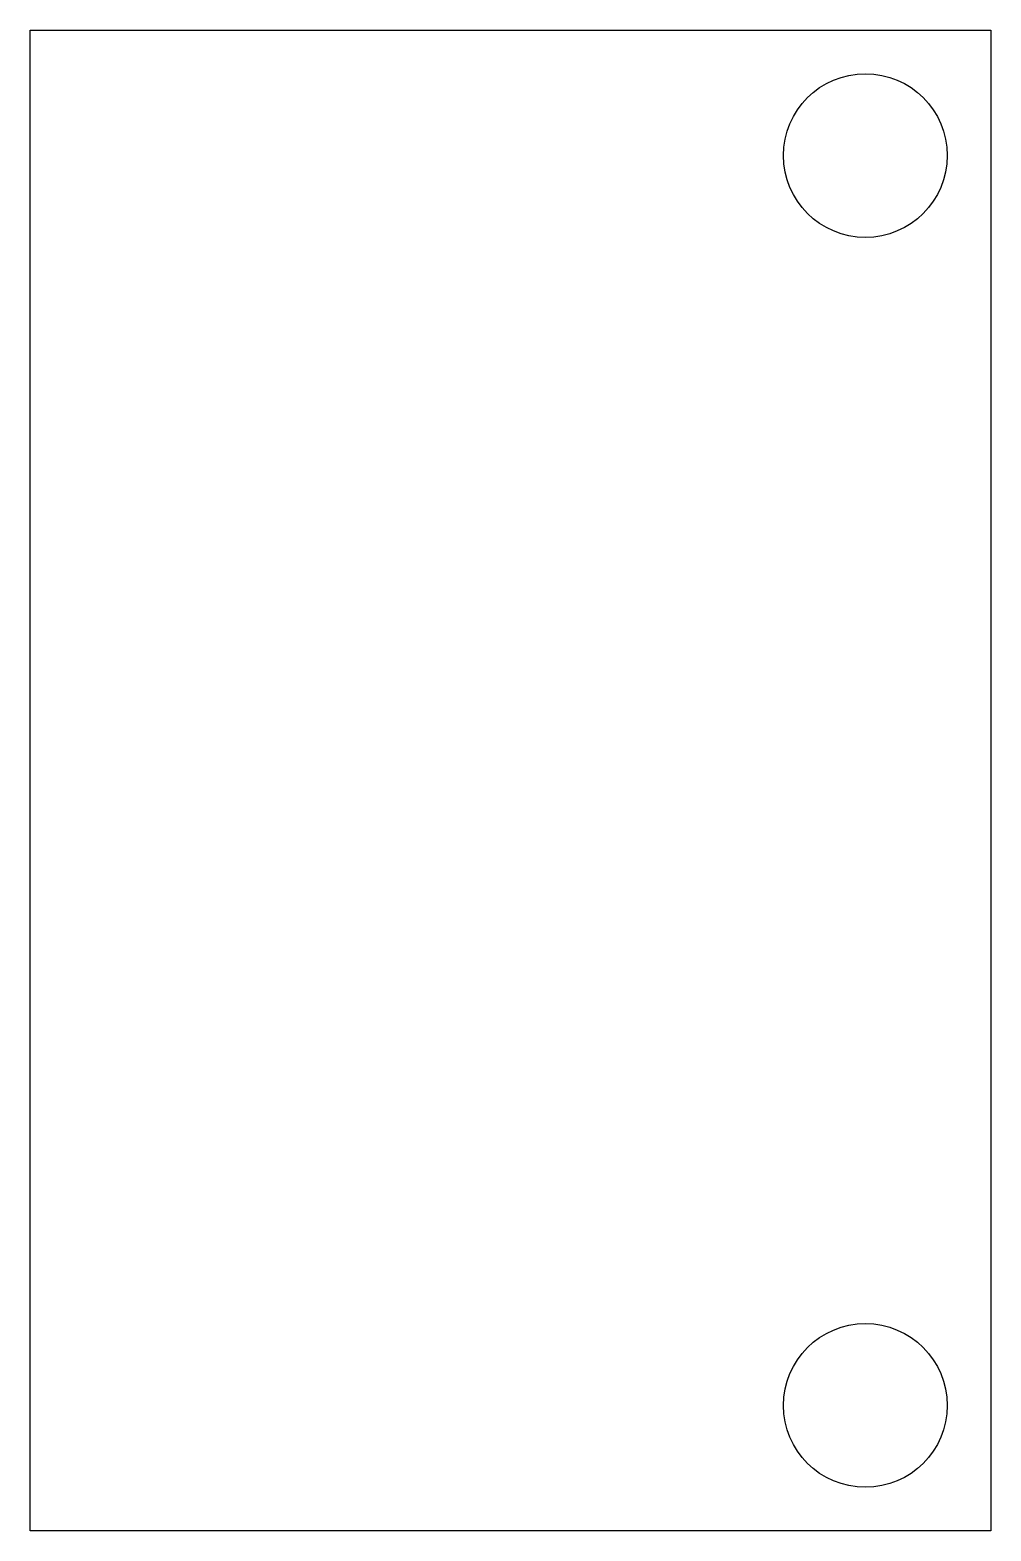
# Model space of a CAD drawing. Header units: millimetres. Extents: x -8.8 to 8.8, y -13.8 to 13.8.
import ezdxf

# ---------------------------------------------------------------- set-up
doc = ezdxf.new("R2010")
doc.units = ezdxf.units.MM
doc.layers.add('Sketch', color=7, linetype='CONTINUOUS')

msp = doc.modelspace()

# ---------------------------------------------------------------- linework, layer by layer
at = {"layer": 'Sketch'}
for p, q in [((-8.8, 13.75), (8.8, 13.75)), ((-8.8, -13.75), (-8.8, 13.75)), ((8.8, 13.75), (8.8, -13.75)), ((8.8, -13.75), (-8.8, -13.75))]:
    msp.add_line(p, q, dxfattribs=at)
for centre in [(6.5, 11.45), (6.5, -11.45)]:
    msp.add_circle(centre, 1.5, dxfattribs=at)

doc.saveas('drawing.dxf')
